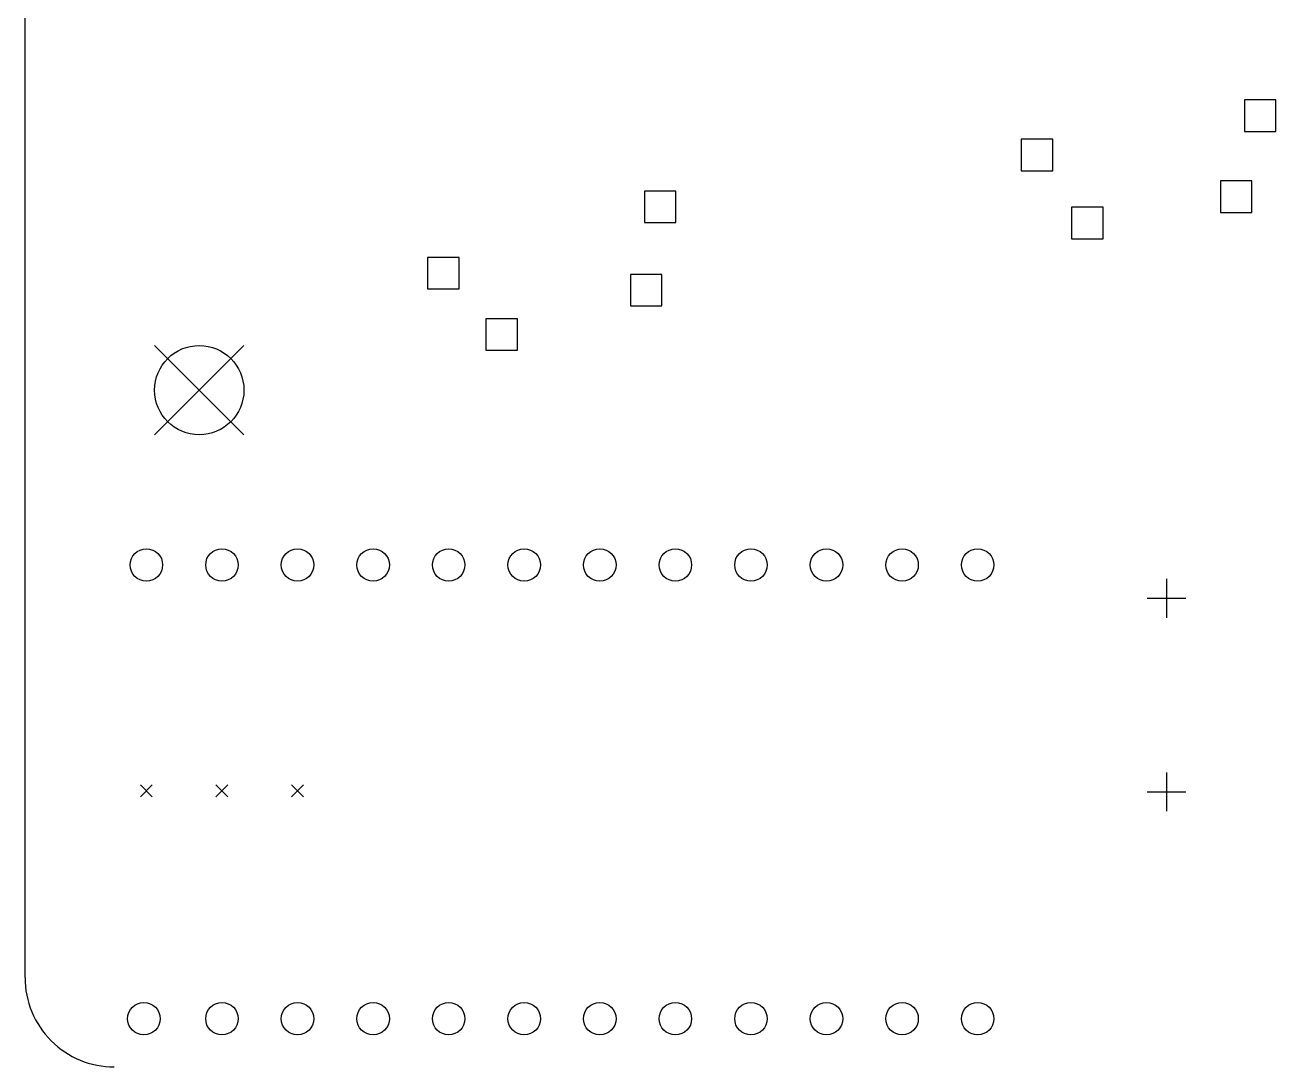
# Model space of a CAD drawing. Extents: x 193 to 305, y -169 to -57.
# Drawn here: x 194.8 to 236.85, y -147.2 to -112.2 of the extents above; entities that cross this region are included whole.
import ezdxf

# ---------------------------------------------------------------- set-up
doc = ezdxf.new("R2010")
doc.units = 0
doc.layers.add('BLACK', color=7, linetype='CONTINUOUS')

msp = doc.modelspace()

# ---------------------------------------------------------------- linework, layer by layer
at = {"layer": 'BLACK', "linetype": 'CONTINUOUS'}
for p, q in [((194.803, -144.196), (194.803, -59.5814)), ((236.849, -114.71), (235.789, -114.71)), ((235.789, -114.71), (235.789, -115.769)), ((236.849, -115.769), (236.849, -114.71)), ((229.345, -116.033), (228.285, -116.033)), ((228.285, -116.033), (228.285, -117.093)), ((229.345, -117.093), (229.345, -116.033)), ((235.789, -115.769), (236.849, -115.769)), ((228.285, -117.093), (229.345, -117.093)), ((236.039, -117.432), (234.979, -117.432)), ((234.979, -117.432), (234.979, -118.491)), ((236.039, -118.491), (236.039, -117.432)), ((216.682, -117.774), (215.622, -117.774)), ((215.622, -117.774), (215.622, -118.834)), ((216.682, -118.834), (216.682, -117.774)), ((231.036, -118.314), (229.977, -118.314)), ((229.977, -118.314), (229.977, -119.374)), ((231.036, -119.374), (231.036, -118.314)), ((234.979, -118.491), (236.039, -118.491)), ((215.622, -118.834), (216.682, -118.834)), ((229.977, -119.374), (231.036, -119.374)), ((209.395, -120.002), (208.335, -120.002)), ((208.335, -120.002), (208.335, -121.062)), ((209.395, -121.062), (209.395, -120.002)), ((216.21, -120.574), (215.151, -120.574)), ((215.151, -120.574), (215.151, -121.634)), ((216.21, -121.634), (216.21, -120.574)), ((208.335, -121.062), (209.395, -121.062)), ((215.151, -121.634), (216.21, -121.634)), ((211.352, -122.06), (210.293, -122.06)), ((210.293, -122.06), (210.293, -123.119)), ((211.352, -123.119), (211.352, -122.06)), ((199.16, -122.96), (202.16, -125.96)), ((202.16, -122.96), (199.16, -125.96)), ((210.293, -123.119), (211.352, -123.119)), ((233.172, -130.804), (233.172, -132.104)), ((232.522, -131.454), (233.822, -131.454)), ((233.172, -137.304), (233.172, -138.604)), ((198.682, -137.722), (199.082, -138.122)), ((199.082, -137.722), (198.682, -138.122)), ((201.222, -137.722), (201.622, -138.122)), ((201.622, -137.722), (201.222, -138.122)), ((203.762, -137.722), (204.162, -138.122)), ((204.162, -137.722), (203.762, -138.122)), ((232.522, -137.954), (233.822, -137.954))]:
    msp.add_line(p, q, dxfattribs=at)
at = {"layer": 'BLACK'}
for centre, radius in [((200.66, -124.46), 1.5), ((198.882, -130.334), 0.5461), ((201.422, -130.334), 0.5461), ((203.962, -130.334), 0.5461), ((206.502, -130.334), 0.5461), ((209.042, -130.334), 0.5461), ((211.582, -130.334), 0.5461), ((214.122, -130.334), 0.5461), ((216.662, -130.334), 0.5461), ((219.202, -130.334), 0.5461), ((221.742, -130.334), 0.5461), ((224.282, -130.334), 0.5461), ((226.822, -130.334), 0.5461), ((198.798, -145.574), 0.5461), ((201.422, -145.574), 0.5461), ((203.962, -145.574), 0.5461), ((206.502, -145.574), 0.5461), ((209.042, -145.574), 0.5461), ((211.582, -145.574), 0.5461), ((214.122, -145.574), 0.5461), ((216.662, -145.574), 0.5461), ((219.202, -145.574), 0.5461), ((221.742, -145.574), 0.5461), ((224.282, -145.574), 0.5461), ((226.822, -145.574), 0.5461)]:
    msp.add_circle(centre, radius, dxfattribs=at)
msp.add_arc((197.803, -144.196), 3, -180.001, -89.9998, dxfattribs=at)

doc.saveas('drawing.dxf')
